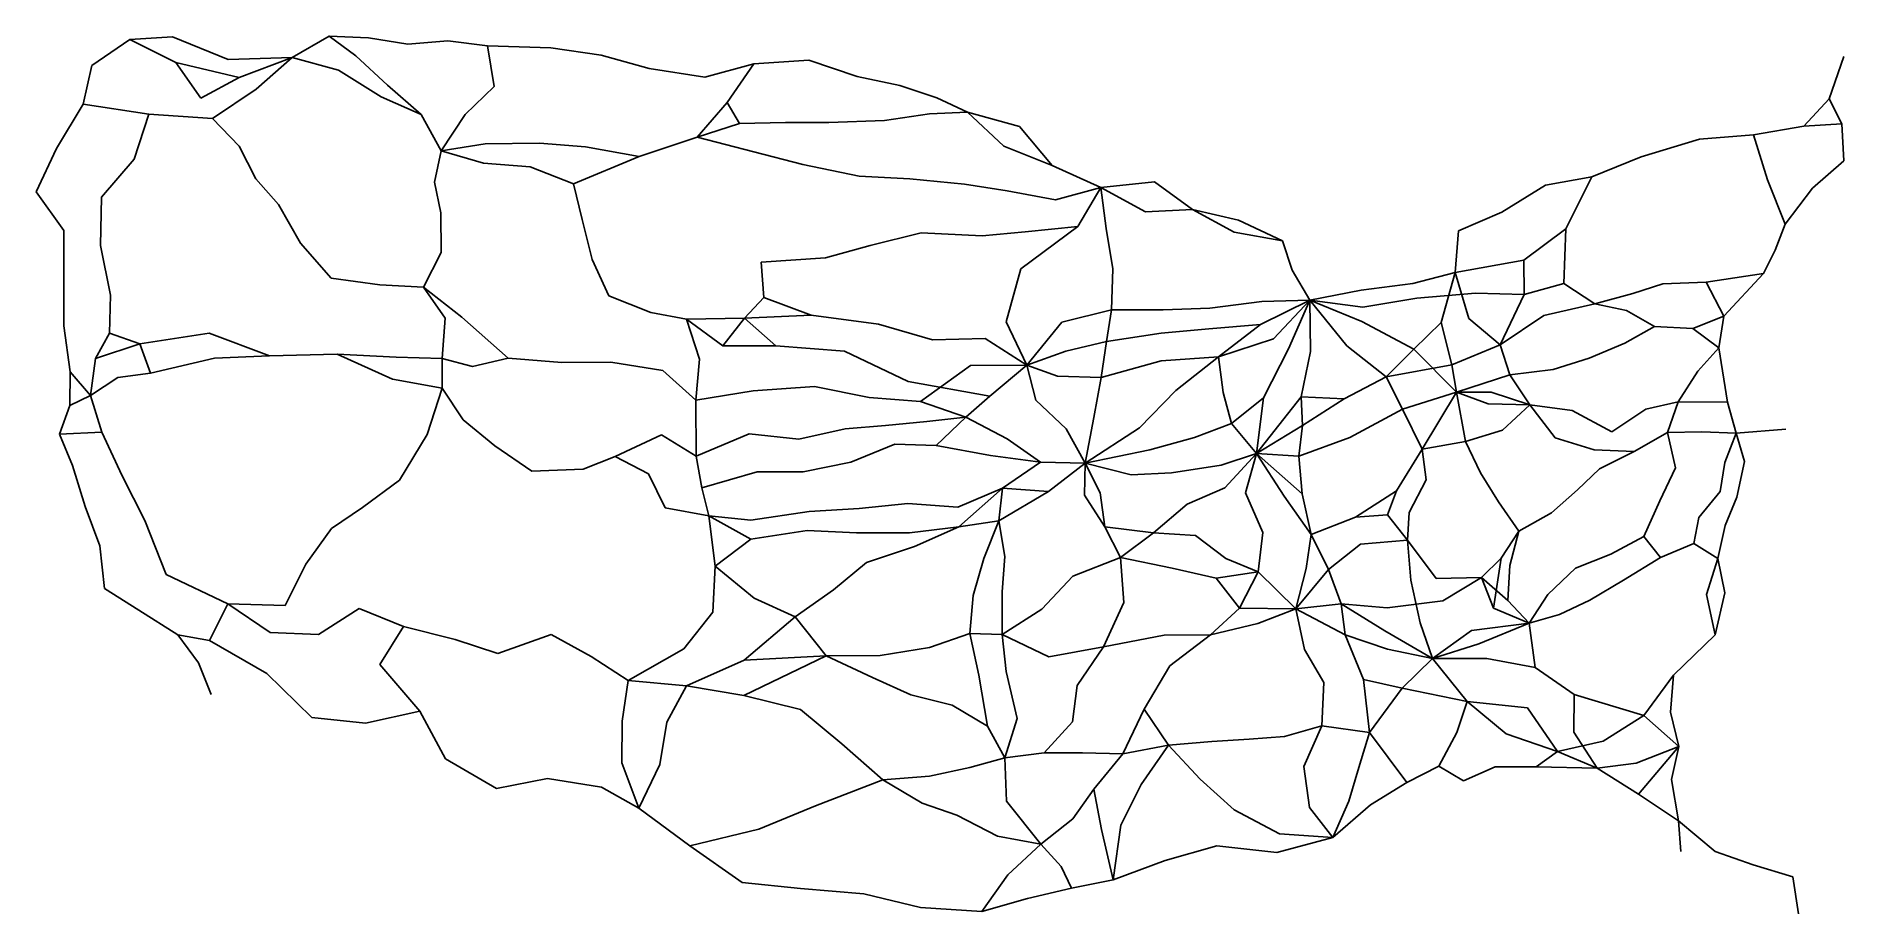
# Model space of a CAD drawing. Header units: millimetres. Extents: x -352 to 366, y -151 to 198.
import ezdxf

# ---------------------------------------------------------------- set-up
doc = ezdxf.new("R2010")
doc.units = ezdxf.units.MM
doc.layers.get('0').update_dxf_attribs({"linetype": 'CONTINUOUS'})

msp = doc.modelspace()

# ---------------------------------------------------------------- linework, layer by layer
for p, q in [((-314.54, 196.7), (-329.66, 186.3)), ((-297.55, 197.74), (-314.54, 196.7)), ((-314.54, 196.7), (-296.32, 187.6)), ((-275.52, 188.69), (-297.55, 197.74)), ((-250.02, 189.46), (-235.33, 198)), ((-224.75, 190.2), (-235.33, 198)), ((-235.33, 198), (-219.76, 197.34)), ((-219.76, 197.34), (-204.15, 194.81)), ((-204.15, 194.81), (-188.31, 196.16)), ((-188.31, 196.16), (-172.53, 194.13)), ((-147.34, 193.35), (-172.53, 194.13)), ((-172.53, 194.13), (-169.9, 178.05)), ((-296.32, 187.6), (-271.13, 181.52)), ((-286.31, 173.38), (-296.32, 187.6)), ((-250.02, 189.46), (-275.52, 188.69)), ((-271.13, 181.52), (-250.02, 189.46)), ((-264.34, 176.94), (-250.02, 189.46)), ((-231.65, 184.49), (-250.02, 189.46)), ((-212.15, 178.55), (-224.75, 190.2)), ((-127.33, 190.48), (-147.34, 193.35)), ((-108.37, 185.2), (-127.33, 190.48)), ((-66.78, 186.99), (-86.16, 181.69)), ((-66.78, 186.99), (-77.38, 171.66)), ((-44.87, 188.52), (-66.78, 186.99)), ((-25.69, 181.97), (-44.87, 188.52)), ((360.29, 173.16), (366.05, 189.94)), ((-329.66, 186.3), (-333.08, 170.99)), ((-271.13, 181.52), (-286.31, 173.38)), ((-214.68, 173.9), (-231.65, 184.49)), ((-86.16, 181.69), (-108.37, 185.2)), ((-8.8, 178.44), (-25.69, 181.97)), ((-281.66, 165.31), (-264.34, 176.94)), ((-198.84, 166.9), (-214.68, 173.9)), ((-198.84, 166.9), (-212.15, 178.55)), ((-169.9, 178.05), (-181.36, 166.9)), ((5.97, 173.56), (-8.8, 178.44)), ((5.97, 173.56), (18.11, 167.85)), ((350.22, 162.29), (360.29, 173.16)), ((360.29, 173.16), (365.25, 163.17)), ((-333.08, 170.99), (-343.61, 153.39)), ((-333.08, 170.99), (-306.92, 166.99)), ((-312.86, 149.09), (-306.92, 166.99)), ((-306.92, 166.99), (-281.66, 165.31)), ((-281.66, 165.31), (-271.16, 154.27)), ((-190.89, 152.41), (-198.84, 166.9)), ((-181.36, 166.9), (-190.89, 152.41)), ((-89.22, 157.94), (-77.38, 171.66)), ((-77.38, 171.66), (-72.42, 163.29)), ((-14.83, 164.44), (3.02, 167.2)), ((3.02, 167.2), (18.11, 167.85)), ((38.73, 162.13), (18.11, 167.85)), ((18.11, 167.85), (32.5, 154.3)), ((-112.24, 150.16), (-89.22, 157.94)), ((-72.42, 163.29), (-89.22, 157.94)), ((-89.22, 157.94), (-66.78, 152.03)), ((-72.42, 163.29), (-54.18, 163.67)), ((-54.18, 163.67), (-36.92, 163.67)), ((-36.92, 163.67), (-14.83, 164.44)), ((51.76, 146.65), (38.73, 162.13)), ((330.23, 158.88), (308.82, 157.08)), ((330.23, 158.88), (350.22, 162.29)), ((330.23, 158.88), (335.74, 140.88)), ((365.25, 163.17), (350.22, 162.29)), ((366.1, 148.55), (365.25, 163.17)), ((-343.61, 153.39), (-351.73, 136.15)), ((-271.16, 154.27), (-264.52, 141.38)), ((-193.57, 140.03), (-190.89, 152.41)), ((-190.89, 152.41), (-173.42, 155.3)), ((-174.09, 147.56), (-190.89, 152.41)), ((-173.42, 155.3), (-151.84, 155.47)), ((-151.84, 155.47), (-133.54, 154.05)), ((-133.54, 154.05), (-112.24, 150.16)), ((-66.78, 152.03), (-47.32, 147.06)), ((32.5, 154.3), (51.76, 146.65)), ((308.82, 157.08), (285.68, 150.1)), ((-325.74, 134.04), (-312.86, 149.09)), ((-155.56, 146.13), (-174.09, 147.56)), ((-138.38, 139.3), (-155.56, 146.13)), ((-138.38, 139.3), (-112.24, 150.16)), ((-47.32, 147.06), (-24.87, 142.44)), ((71.09, 137.92), (51.76, 146.65)), ((285.68, 150.1), (266, 142.13)), ((353.59, 137.59), (366.1, 148.55)), ((-264.52, 141.38), (-255.54, 131.14)), ((-190.98, 127.88), (-193.57, 140.03)), ((-134.9, 125.14), (-138.38, 139.3)), ((-24.87, 142.44), (-4.74, 141.28)), ((-4.74, 141.28), (16.89, 139.2)), ((16.89, 139.2), (33.91, 136.57)), ((33.91, 136.57), (53.05, 133.04)), ((53.05, 133.04), (71.09, 137.92)), ((61.88, 122.42), (71.09, 137.92)), ((92.37, 140.14), (71.09, 137.92)), ((71.09, 137.92), (88.8, 128.21)), ((71.09, 137.92), (73.21, 121.57)), ((107.45, 129.15), (92.37, 140.14)), ((230.27, 128.05), (247.59, 138.85)), ((247.59, 138.85), (266, 142.13)), ((266, 142.13), (255.65, 121.49)), ((335.74, 140.88), (342.84, 123.3)), ((342.84, 123.3), (353.59, 137.59)), ((-351.73, 136.15), (-340.8, 120.86)), ((-326.2, 114.87), (-325.74, 134.04)), ((-255.54, 131.14), (-246.71, 115.79)), ((-190.89, 112.06), (-190.98, 127.88)), ((-130.88, 109.26), (-134.9, 125.14)), ((39.3, 105.62), (61.88, 122.42)), ((40.97, 120.32), (61.88, 122.42)), ((88.8, 128.21), (107.45, 129.15)), ((124.06, 120.21), (107.45, 129.15)), ((107.45, 129.15), (125.67, 124.98)), ((125.67, 124.98), (143.22, 116.71)), ((213.03, 120.73), (230.27, 128.05)), ((338.82, 113.06), (342.84, 123.3)), ((-340.8, 120.86), (-340.8, 103.13)), ((-322.26, 95.15), (-326.2, 114.87)), ((-246.71, 115.79), (-234.63, 101.89)), ((-20.55, 114.87), (-38.26, 110.03)), ((-0.26, 119.87), (-20.55, 114.87)), ((23.96, 118.72), (-0.26, 119.87)), ((40.97, 120.32), (23.96, 118.72)), ((73.21, 121.57), (75.76, 105.56)), ((143.22, 116.71), (124.06, 120.21)), ((147.04, 105.06), (143.22, 116.71)), ((211.7, 104.2), (213.03, 120.73)), ((238.96, 109.05), (255.65, 121.49)), ((255.65, 121.49), (254.91, 99.72)), ((-197.95, 98.29), (-190.89, 112.06)), ((-124.27, 94.87), (-130.88, 109.26)), ((-38.26, 110.03), (-63.8, 108.24)), ((-63.8, 108.24), (-62.8, 94.19)), ((238.96, 109.05), (211.7, 104.2)), ((238.96, 109.05), (239.12, 95.42)), ((334.26, 103.73), (338.82, 113.06)), ((-340.8, 103.13), (-340.8, 82.99)), ((-234.63, 101.89), (-215.23, 99.21)), ((33.4, 84.55), (39.3, 105.62)), ((75.76, 105.56), (75.25, 89.28)), ((154.01, 93.15), (147.04, 105.06)), ((194.89, 99.75), (211.7, 104.2)), ((206.17, 84.3), (211.7, 104.2)), ((217.25, 85.9), (211.7, 104.2)), ((311.42, 100.36), (334.26, 103.73)), ((318.5, 86.83), (334.26, 103.73)), ((-322.61, 80.01), (-322.26, 95.15)), ((-215.23, 99.21), (-197.95, 98.29)), ((-197.95, 98.29), (-182.71, 86.44)), ((-189.31, 85.99), (-197.95, 98.29)), ((-107.61, 88.25), (-124.27, 94.87)), ((-62.8, 94.19), (-70.44, 86.01)), ((-44.04, 87.19), (-62.8, 94.19)), ((154.01, 93.15), (174.44, 97.16)), ((174.44, 97.16), (194.89, 99.75)), ((196.59, 93.91), (175.03, 90.45)), ((219.87, 95.89), (196.59, 93.91)), ((219.87, 95.89), (239.12, 95.42)), ((229.58, 75.39), (239.12, 95.42)), ((239.12, 95.42), (254.91, 99.72)), ((254.91, 99.72), (267.26, 91.67)), ((267.26, 91.67), (282.25, 95.87)), ((282.25, 95.87), (294.16, 99.66)), ((294.16, 99.66), (311.42, 100.36)), ((311.42, 100.36), (318.5, 86.83)), ((-182.71, 86.44), (-164.24, 70.2)), ((-93.44, 85.59), (-107.61, 88.25)), ((-70.44, 86.01), (-44.04, 87.19)), ((-44.04, 87.19), (-17.21, 83.7)), ((75.25, 89.28), (55.62, 84.46)), ((75.25, 89.28), (73.25, 76.73)), ((75.25, 89.28), (95.8, 89.28)), ((95.8, 89.33), (114.32, 90.05)), ((114.32, 90.05), (134.95, 92.61)), ((134.4, 83.54), (154.01, 93.15)), ((134.95, 92.61), (154.01, 93.15)), ((139.66, 77.87), (154.01, 93.15)), ((154.01, 93.15), (145.59, 73.88)), ((174.72, 84.75), (154.01, 93.15)), ((154.01, 93.15), (175.03, 90.45)), ((154.01, 93.15), (168.7, 75.02)), ((154.31, 72.74), (154.01, 93.15)), ((229.58, 75.39), (246.97, 87.09)), ((246.97, 87.09), (267.26, 91.67)), ((267.26, 91.67), (279.86, 89.09)), ((279.86, 89.09), (290.97, 82.76)), ((306.16, 81.98), (318.5, 86.83)), ((318.5, 86.83), (316.43, 74.29)), ((-340.8, 82.99), (-338.16, 64.71)), ((-322.61, 80.01), (-328.18, 70.06)), ((-310.56, 75.83), (-322.61, 80.01)), ((-283.01, 80.09), (-310.56, 75.83)), ((-259.12, 71.07), (-283.01, 80.09)), ((-190.49, 69.98), (-189.31, 85.99)), ((-93.44, 85.59), (-70.44, 86.01)), ((-93.44, 85.59), (-79.09, 75.01)), ((-93.44, 85.59), (-88.35, 69.7)), ((-79.09, 75.01), (-70.44, 86.01)), ((-58, 75.09), (-70.44, 86.01)), ((-17.21, 83.7), (4.18, 77.36)), ((41.65, 67.29), (33.4, 84.55)), ((55.62, 84.46), (41.65, 67.29)), ((94.96, 80.07), (73.25, 76.73)), ((113.89, 81.73), (94.96, 80.07)), ((134.4, 83.54), (113.89, 81.73)), ((134.4, 83.54), (117.77, 70.61)), ((174.72, 84.75), (195.4, 73.67)), ((195.4, 73.67), (206.17, 84.3)), ((210.42, 67.53), (206.17, 84.3)), ((229.58, 75.39), (217.25, 85.9)), ((290.97, 82.76), (279.08, 76.04)), ((290.97, 82.76), (306.16, 81.98)), ((316.43, 74.29), (306.16, 81.98)), ((-328.18, 70.06), (-310.56, 75.83)), ((-306.34, 64.23), (-310.56, 75.83)), ((-79.09, 75.01), (-58, 75.09)), ((-58, 75.09), (-30.7, 72.87)), ((-30.7, 72.87), (-5.45, 60.86)), ((4.18, 77.36), (25.18, 78)), ((25.18, 78), (41.65, 67.29)), ((57.15, 72.87), (41.65, 67.29)), ((73.25, 76.73), (57.15, 72.87)), ((71.16, 62.52), (73.25, 76.73)), ((117.77, 70.61), (139.66, 77.87)), ((145.59, 73.88), (135.64, 54.32)), ((150.57, 54.78), (154.31, 72.74)), ((168.7, 75.02), (184.34, 62.78)), ((184.34, 62.78), (195.4, 73.67)), ((195.4, 73.67), (212.24, 56.6)), ((210.42, 67.53), (229.58, 75.39)), ((233.46, 63.57), (229.58, 75.39)), ((279.08, 76.04), (264.99, 70.09)), ((308.12, 65.03), (316.43, 74.29)), ((316.43, 74.29), (319.9, 52.7)), ((-338.16, 64.71), (-338.3, 51.33)), ((-330.15, 55.36), (-338.16, 64.71)), ((-330.15, 55.36), (-328.18, 70.06)), ((-306.34, 64.23), (-280.87, 70.2)), ((-280.87, 70.2), (-259.12, 71.07)), ((-232.21, 71.77), (-259.12, 71.07)), ((-208.8, 70.47), (-232.21, 71.77)), ((-232.21, 71.77), (-210.26, 61.75)), ((-190.49, 69.98), (-208.8, 70.47)), ((-190.49, 69.98), (-190.51, 58.26)), ((-178.4, 66.78), (-190.49, 69.98)), ((-164.24, 70.2), (-178.4, 66.78)), ((-142.93, 68.37), (-164.24, 70.2)), ((-123.58, 68.57), (-142.93, 68.37)), ((-102.88, 65.25), (-123.58, 68.57)), ((-89.83, 53.51), (-102.88, 65.25)), ((-88.35, 69.7), (-89.83, 53.51)), ((19.31, 67.2), (-0.57, 52.97)), ((41.65, 67.29), (19.31, 67.2)), ((27, 55.04), (41.65, 67.29)), ((41.65, 67.29), (53.87, 62.96)), ((41.65, 67.29), (45.29, 53.52)), ((71.16, 62.52), (94.96, 69.06)), ((94.96, 69.06), (117.77, 70.61)), ((100.78, 57.34), (117.77, 70.61)), ((119.58, 56.45), (117.77, 70.61)), ((184.34, 62.78), (210.42, 67.53)), ((212.24, 56.6), (210.42, 67.53)), ((250.65, 65.63), (233.46, 63.57)), ((264.99, 70.09), (250.65, 65.63)), ((300.25, 52.85), (308.12, 65.03)), ((-319.29, 62.41), (-330.15, 55.36)), ((-306.34, 64.23), (-319.29, 62.41)), ((-210.26, 61.75), (-190.51, 58.26)), ((-190.51, 58.26), (-196.52, 39.85)), ((-190.51, 58.26), (-182.19, 45.66)), ((-66.94, 57.1), (-42.64, 58.82)), ((-42.64, 58.82), (-20.94, 54.5)), ((-5.45, 60.86), (27, 55.04)), ((53.87, 62.96), (71.16, 62.52)), ((71.16, 62.52), (68.26, 46.62)), ((167.72, 53.94), (184.34, 62.78)), ((184.34, 62.78), (190.9, 49.82)), ((233.46, 63.57), (212.24, 56.6)), ((241.35, 51.6), (233.46, 63.57)), ((-338.3, 51.33), (-342.41, 40)), ((-338.3, 51.33), (-330.15, 55.36)), ((-325.6, 40.77), (-330.15, 55.36)), ((-89.83, 53.51), (-66.94, 57.1)), ((-89.83, 53.51), (-89.59, 31.17)), ((-20.94, 54.5), (-0.57, 52.97)), ((-0.57, 52.97), (17.44, 46.74)), ((17.44, 46.74), (27, 55.04)), ((45.29, 53.52), (57.32, 42.09)), ((86.43, 42.44), (100.78, 57.34)), ((122.96, 44.15), (119.58, 56.45)), ((122.96, 44.15), (135.64, 54.32)), ((132.83, 32.26), (150.57, 54.78)), ((135.64, 54.32), (132.83, 32.26)), ((151.15, 43.45), (150.57, 54.78)), ((150.57, 54.78), (167.72, 53.94)), ((167.72, 53.94), (151.15, 43.45)), ((190.9, 49.82), (212.24, 56.6)), ((198.71, 33.95), (212.24, 56.6)), ((212.24, 56.6), (226.06, 56.6)), ((224.81, 51.95), (212.24, 56.6)), ((215.82, 37.06), (212.24, 56.6)), ((241.35, 51.6), (224.81, 51.95)), ((226.06, 56.6), (241.35, 51.6)), ((230.61, 41.57), (241.35, 51.6)), ((258.28, 49.39), (241.35, 51.6)), ((241.35, 51.6), (251.5, 38.45)), ((287.46, 49.82), (300.25, 52.85)), ((296.11, 40.6), (300.25, 52.85)), ((300.25, 52.85), (319.9, 52.7)), ((319.9, 52.7), (323.4, 40.36)), ((-182.19, 45.66), (-169.61, 35.29)), ((-14.43, 43.34), (-30.41, 42.13)), ((1.92, 45.02), (-14.43, 43.34)), ((17.44, 46.74), (1.92, 45.02)), ((5.61, 35.47), (17.44, 46.74)), ((33.86, 38.11), (17.44, 46.74)), ((68.26, 46.62), (64.88, 28.42)), ((108.24, 38.59), (122.96, 44.15)), ((122.96, 44.15), (132.83, 32.26)), ((132.83, 32.26), (151.15, 43.45)), ((149.72, 31.17), (151.15, 43.45)), ((169.93, 38.69), (190.9, 49.82)), ((190.9, 49.82), (198.71, 33.95)), ((273.96, 40.91), (258.28, 49.39)), ((287.46, 49.82), (273.96, 40.91)), ((-342.41, 40), (-325.6, 40.77)), ((-342.41, 40), (-337.34, 27.54)), ((-317.59, 23.4), (-325.6, 40.77)), ((-196.52, 39.85), (-207.5, 21.75)), ((-121.83, 31.12), (-103.43, 39.72)), ((-103.43, 39.72), (-89.59, 31.17)), ((-68.54, 40.11), (-89.59, 31.17)), ((-48.81, 37.92), (-68.54, 40.11)), ((-30.41, 42.13), (-48.81, 37.92)), ((-28.16, 28.86), (-10.74, 35.96)), ((-10.74, 35.96), (5.61, 35.47)), ((47.15, 28.88), (33.86, 38.11)), ((57.32, 42.09), (64.88, 28.42)), ((64.88, 28.42), (86.43, 42.44)), ((90.54, 33.8), (108.24, 38.59)), ((149.72, 31.17), (169.93, 38.69)), ((198.71, 33.95), (215.82, 37.06)), ((215.82, 37.06), (230.61, 41.57)), ((221.82, 24.66), (215.82, 37.06)), ((251.5, 38.45), (266.9, 33.76)), ((282.87, 33.09), (296.11, 40.6)), ((296.11, 40.6), (309.66, 40.9)), ((299.24, 26.55), (296.11, 40.6)), ((309.66, 40.9), (323.4, 40.36)), ((323.4, 40.36), (318.78, 28.68)), ((323.4, 40.36), (343.04, 41.99)), ((326.61, 29.13), (323.4, 40.36)), ((-169.61, 35.29), (-154.86, 25.21)), ((-134.55, 26.1), (-121.83, 31.12)), ((-121.83, 31.12), (-108.51, 24.19)), ((-87.34, 18.71), (-89.59, 31.17)), ((-47.19, 25), (-28.16, 28.86)), ((5.61, 35.47), (27.27, 31.52)), ((27.27, 31.52), (47.15, 28.88)), ((47.15, 28.88), (31.94, 18.46)), ((47.15, 28.88), (64.88, 28.42)), ((64.88, 28.42), (90.54, 33.8)), ((118.85, 27.63), (132.83, 32.26)), ((132.83, 32.26), (120.28, 18.7)), ((128.54, 16.6), (132.83, 32.26)), ((143.88, 15.28), (132.83, 32.26)), ((132.83, 32.26), (151.05, 16.27)), ((132.83, 32.26), (149.72, 31.17)), ((149.72, 31.17), (151.05, 16.27)), ((198.71, 33.95), (188.49, 17.43)), ((200.24, 21.87), (198.71, 33.95)), ((266.9, 33.76), (282.87, 33.09)), ((282.87, 33.09), (269.13, 26.13)), ((323.62, 14.93), (326.61, 29.13)), ((-337.34, 27.54), (-332.25, 11.17)), ((-308.6, 5.66), (-317.59, 23.4)), ((-207.5, 21.75), (-222.13, 10.88)), ((-154.86, 25.21), (-134.55, 26.1)), ((-108.51, 24.19), (-102, 10.64)), ((-87.34, 18.71), (-65.42, 25)), ((-65.42, 25), (-47.19, 25)), ((50.21, 17.17), (64.88, 28.42)), ((64.88, 28.42), (64.63, 15.69)), ((64.88, 28.42), (83.09, 23.76)), ((70.75, 16.62), (64.88, 28.42)), ((83.09, 23.76), (99.15, 24.6)), ((99.15, 24.6), (118.85, 27.63)), ((193.46, 8.87), (200.24, 21.87)), ((229.01, 13.1), (221.82, 24.66)), ((269.13, 26.13), (260.31, 17.79)), ((293.04, 13.53), (299.24, 26.55)), ((318.78, 28.68), (317.02, 17.15)), ((-84.55, 7.52), (-87.34, 18.71)), ((31.94, 18.46), (14.27, 11.03)), ((31.94, 18.46), (14.7, 3.11)), ((30.55, 5.54), (31.94, 18.46)), ((50.21, 17.17), (30.55, 5.54)), ((31.94, 18.46), (50.21, 17.17)), ((64.63, 15.69), (72.67, 3.11)), ((72.67, 3.11), (70.75, 16.62)), ((120.28, 18.7), (105.38, 12.13)), ((135.32, 0.96), (128.54, 16.6)), ((154.6, 0.17), (143.88, 15.28)), ((143.88, 15.28), (154.6, 0.17)), ((151.05, 16.27), (154.6, 0.17)), ((172.22, 7.03), (188.49, 17.43)), ((188.49, 17.43), (184.89, 7.88)), ((260.31, 17.79), (249.95, 8.71)), ((317.02, 17.15), (308.5, 6.81)), ((319.04, 3.68), (323.62, 14.93)), ((-332.25, 11.17), (-326.42, -4.4)), ((-222.13, 10.88), (-234.41, 2.56)), ((-102, 10.64), (-84.55, 7.52)), ((-67.87, 5.84), (-84.55, 7.52)), ((-84.55, 7.52), (-82.13, -12.43)), ((-67.87, -1.77), (-84.55, 7.52)), ((-44.8, 9.19), (-67.87, 5.84)), ((-24.97, 10.42), (-44.8, 9.19)), ((-5.56, 12.41), (-24.97, 10.42)), ((14.27, 11.03), (-5.56, 12.41)), ((105.38, 12.13), (92.02, 0.83)), ((184.89, 7.88), (172.22, 7.03)), ((184.89, 7.88), (192.77, -2.14)), ((192.77, -2.14), (193.46, 8.87)), ((237.04, 1.48), (229.01, 13.1)), ((249.95, 8.71), (237.04, 1.48)), ((286.7, -0.62), (293.04, 13.53)), ((-300.15, -15.76), (-308.6, 5.66)), ((-234.41, 2.56), (-244.59, -11.62)), ((-67.87, -1.77), (-45.58, 1.7)), ((-45.58, 1.7), (-25.98, 0.74)), ((-25.98, 0.74), (-4.92, 0.74)), ((-4.92, 0.74), (14.7, 3.11)), ((-2.99, -4.61), (14.7, 3.11)), ((14.7, 3.11), (30.55, 5.54)), ((24.56, -9.42), (30.55, 5.54)), ((30.55, 5.54), (32.88, -8.58)), ((92.02, 0.83), (72.67, 3.11)), ((72.67, 3.11), (78.87, -9.07)), ((78.87, -9.07), (92.02, 0.83)), ((92.02, 0.83), (108.71, -0.22)), ((133.59, -14.72), (135.32, 0.96)), ((152.53, -13.38), (154.6, 0.17)), ((172.22, 7.03), (154.6, 0.17)), ((154.6, 0.17), (161.41, -13.8)), ((230.04, -9.31), (237.04, 1.48)), ((237.04, 1.48), (233.5, -12.17)), ((308.5, 6.81), (306.48, -3.49)), ((316.06, -9.43), (319.04, 3.68)), ((-326.42, -4.4), (-324.54, -21.35)), ((-82.13, -12.43), (-67.87, -1.77)), ((-21.97, -10.96), (-2.99, -4.61)), ((108.71, -0.22), (120.75, -9.44)), ((161.41, -13.8), (174.18, -3.7)), ((174.18, -3.7), (192.77, -2.14)), ((204.17, -17.37), (192.77, -2.14)), ((192.77, -2.14), (194.12, -18.03)), ((273.57, -7.74), (286.7, -0.62)), ((293.34, -8.96), (286.7, -0.62)), ((306.48, -3.49), (293.34, -8.96)), ((306.48, -3.49), (316.06, -9.43)), ((-244.59, -11.62), (-252.85, -28.1)), ((-83.02, -30.78), (-82.13, -12.43)), ((-82.13, -12.43), (-66.62, -25.18)), ((-35.1, -21.86), (-21.97, -10.96)), ((20.32, -24.16), (24.56, -9.42)), ((32.88, -8.58), (31.87, -22.61)), ((59.95, -16.44), (78.87, -9.07)), ((99.36, -13.26), (78.87, -9.07)), ((78.87, -9.07), (80.17, -26.85)), ((116.89, -17.18), (99.36, -13.26)), ((120.75, -9.44), (133.59, -14.72)), ((152.53, -13.38), (148.46, -29.37)), ((161.41, -13.8), (148.46, -29.37)), ((161.41, -13.8), (166.43, -27.41)), ((230.04, -9.31), (222.18, -16.96)), ((226.94, -29.2), (230.04, -9.31)), ((233.5, -12.17), (232.65, -26.04)), ((248.6, -23.68), (259.57, -13.22)), ((259.57, -13.22), (273.57, -7.74)), ((293.34, -8.96), (278.54, -18.02)), ((311.52, -23.71), (316.06, -9.43)), ((318.78, -23), (316.06, -9.43)), ((-324.54, -21.35), (-311.01, -29.94)), ((-275.57, -27.43), (-300.15, -15.76)), ((47.58, -29.47), (59.95, -16.44)), ((133.59, -14.72), (116.89, -17.18)), ((116.89, -17.18), (126.06, -29.16)), ((126.06, -29.16), (133.59, -14.72)), ((148.46, -29.37), (133.59, -14.72)), ((194.12, -18.03), (197.85, -34.97)), ((222.18, -16.96), (204.17, -17.37)), ((206.88, -26.25), (222.18, -16.96)), ((222.18, -16.96), (232.65, -26.04)), ((226.94, -29.2), (222.18, -16.96)), ((278.54, -18.02), (265.22, -25.91)), ((-282.89, -42), (-275.57, -27.43)), ((-252.85, -28.1), (-275.57, -27.43)), ((-275.57, -27.43), (-258.81, -38.84)), ((-66.62, -25.18), (-50.28, -32.64)), ((-50.28, -32.64), (-35.1, -21.86)), ((18.99, -39.22), (20.32, -24.16)), ((31.87, -22.61), (31.81, -39.63)), ((80.17, -26.85), (72.15, -44.53)), ((148.46, -29.37), (166.43, -27.41)), ((166.43, -27.41), (183.77, -38.08)), ((168.11, -39.77), (166.43, -27.41)), ((166.43, -27.41), (184.74, -29)), ((184.74, -29), (206.88, -26.25)), ((232.65, -26.04), (241.18, -35.13)), ((241.18, -35.13), (248.6, -23.68)), ((265.22, -25.91), (253.24, -31.7)), ((314.99, -39.71), (311.52, -23.71)), ((314.99, -39.71), (318.78, -23)), ((-311.01, -29.94), (-295.44, -39.78)), ((-239.66, -39.57), (-223.4, -29.21)), ((-223.4, -29.21), (-205.91, -36.45)), ((-94.59, -45.25), (-83.02, -30.78)), ((-50.28, -32.64), (-70.53, -49.75)), ((-37.97, -48.08), (-50.28, -32.64)), ((31.81, -39.63), (47.58, -29.47)), ((114.57, -39.76), (126.06, -29.16)), ((114.57, -39.76), (133.38, -35.19)), ((148.46, -29.37), (126.06, -29.16)), ((133.38, -35.19), (148.46, -29.37)), ((151.95, -45.52), (148.46, -29.37)), ((148.46, -29.37), (168.11, -39.77)), ((197.85, -34.97), (202.75, -49.14)), ((218.18, -37.99), (241.18, -35.13)), ((221.14, -43.26), (241.18, -35.13)), ((226.94, -29.2), (241.18, -35.13)), ((253.24, -31.7), (241.18, -35.13)), ((241.18, -35.13), (243.53, -52.71)), ((-295.44, -39.78), (-282.89, -42)), ((-287.32, -50.84), (-295.44, -39.78)), ((-282.89, -42), (-260.07, -55.09)), ((-258.81, -38.84), (-239.66, -39.57)), ((-215.3, -51.49), (-205.91, -36.45)), ((-205.91, -36.45), (-185.36, -41.52)), ((-185.36, -41.52), (-168.44, -47.2)), ((-168.44, -47.2), (-147.17, -39.58)), ((-147.17, -39.58), (-131.36, -48.31)), ((18.99, -39.22), (3.08, -44.79)), ((31.81, -39.63), (18.99, -39.22)), ((22.56, -55.8), (18.99, -39.22)), ((50.39, -48.49), (31.81, -39.63)), ((31.81, -39.63), (33.51, -54.3)), ((72.15, -44.53), (96.24, -39.84)), ((96.24, -39.84), (114.57, -39.76)), ((114.57, -39.76), (98.45, -52.05)), ((168.11, -39.77), (175.3, -57.44)), ((168.11, -39.77), (184.93, -45.4)), ((183.77, -38.08), (202.75, -49.14)), ((202.75, -49.14), (218.18, -37.99)), ((298.42, -55.79), (314.99, -39.71)), ((-131.36, -48.31), (-116.66, -57.85)), ((-116.66, -57.85), (-94.59, -45.25)), ((-93.46, -59.94), (-70.53, -49.75)), ((-70.69, -63.76), (-37.97, -48.08)), ((-70.53, -49.75), (-37.97, -48.08)), ((-16.63, -47.92), (-37.97, -48.08)), ((-19.62, -56.66), (-37.97, -48.08)), ((3.08, -44.79), (-16.63, -47.92)), ((72.15, -44.53), (50.39, -48.49)), ((61.72, -59.87), (72.15, -44.53)), ((159.58, -58.59), (151.95, -45.52)), ((184.93, -45.4), (202.75, -49.14)), ((190.71, -60.87), (202.75, -49.14)), ((221.14, -43.26), (202.75, -49.14)), ((224.36, -49.14), (202.75, -49.14)), ((202.75, -49.14), (216.57, -66.25)), ((243.53, -52.71), (224.36, -49.14)), ((-282.28, -63.41), (-287.32, -50.84)), ((-260.07, -55.09), (-242.29, -72.57)), ((-199.33, -70.09), (-215.3, -51.49)), ((-19.62, -56.66), (-4.41, -63.6)), ((26.1, -76.05), (22.56, -55.8)), ((33.51, -54.3), (37.87, -72.88)), ((98.45, -52.05), (88.31, -69.25)), ((243.53, -52.71), (258.99, -63.38)), ((298.42, -55.79), (286.64, -71.8)), ((297.33, -70.46), (298.42, -55.79)), ((-116.66, -57.85), (-119.01, -74.05)), ((-116.66, -57.85), (-93.46, -59.94)), ((-101.31, -74.35), (-93.46, -59.94)), ((-93.46, -59.94), (-70.69, -63.76)), ((-48.27, -69.42), (-70.69, -63.76)), ((-4.41, -63.6), (12.08, -67.63)), ((59.78, -74.31), (61.72, -59.87)), ((158.75, -75.81), (159.58, -58.59)), ((175.3, -57.44), (177.8, -78.48)), ((175.3, -57.44), (190.71, -60.87)), ((177.8, -78.48), (190.71, -60.87)), ((190.71, -60.87), (216.57, -66.25)), ((258.85, -78.33), (258.99, -63.38)), ((258.99, -63.38), (286.64, -71.8)), ((-220.92, -74.78), (-199.33, -70.09)), ((-199.33, -70.09), (-189.16, -88.91)), ((-31.78, -82.99), (-48.27, -69.42)), ((12.08, -67.63), (26.1, -76.05)), ((79.84, -86.99), (88.31, -69.25)), ((88.31, -69.25), (97.89, -83.52)), ((212.46, -78.56), (216.57, -66.25)), ((216.57, -66.25), (240.43, -68.68)), ((216.57, -66.25), (231.97, -79.01)), ((240.43, -68.68), (252.45, -86.05)), ((300.53, -84.09), (297.33, -70.46)), ((-242.29, -72.57), (-220.92, -74.78)), ((-119.01, -74.05), (-119.2, -90.51)), ((-104.11, -91.27), (-101.31, -74.35)), ((32.89, -88.51), (26.1, -76.05)), ((37.87, -72.88), (32.89, -88.51)), ((48.5, -86.53), (59.78, -74.31)), ((143.96, -80.12), (158.75, -75.81)), ((158.75, -75.81), (151.67, -92.07)), ((177.8, -78.48), (158.75, -75.81)), ((173.45, -92.41), (177.8, -78.48)), ((177.8, -78.48), (192.53, -98.39)), ((205.27, -91.86), (212.46, -78.56)), ((268.12, -92.63), (258.85, -78.33)), ((286.64, -71.8), (270.53, -81.95)), ((286.64, -71.8), (300.53, -84.09)), ((-15.52, -97.31), (-31.78, -82.99)), ((97.89, -83.52), (79.84, -86.99)), ((87.07, -99.19), (97.89, -83.52)), ((97.89, -83.52), (115.18, -82.05)), ((97.89, -83.52), (110.46, -97.08)), ((115.18, -82.05), (129.92, -81.09)), ((129.92, -81.09), (143.96, -80.12)), ((231.97, -79.01), (252.45, -86.05)), ((252.45, -86.05), (243.9, -92.1)), ((270.53, -81.95), (252.45, -86.05)), ((252.45, -86.05), (268.12, -92.63)), ((283.62, -90.68), (300.53, -84.09)), ((300.53, -84.09), (284.6, -103.05)), ((297.6, -97.18), (300.53, -84.09)), ((-189.16, -88.91), (-168.94, -100.75)), ((-119.2, -90.51), (-112.44, -108.59)), ((-112.44, -108.59), (-104.11, -91.27)), ((3.05, -95.82), (19.01, -92.46)), ((19.01, -92.46), (32.89, -88.51)), ((32.89, -88.51), (48.5, -86.53)), ((33.63, -105.79), (32.89, -88.51)), ((63.73, -86.53), (48.5, -86.53)), ((79.84, -86.99), (63.73, -86.53)), ((68.28, -101.02), (79.84, -86.99)), ((151.67, -92.07), (153.9, -108.34)), ((169.59, -105.82), (173.45, -92.41)), ((192.53, -98.39), (205.27, -91.86)), ((215.11, -97.68), (205.27, -91.86)), ((227.7, -92.1), (215.11, -97.68)), ((243.9, -92.1), (227.7, -92.1)), ((243.9, -92.1), (268.12, -92.63)), ((268.12, -92.63), (283.62, -90.68)), ((284.6, -103.05), (268.12, -92.63)), ((-168.94, -100.75), (-148.74, -96.73)), ((-148.74, -96.73), (-127.2, -100.2)), ((-127.2, -100.2), (-112.44, -108.59)), ((-42.2, -107.62), (-15.52, -97.31)), ((3.05, -95.82), (-15.52, -97.31)), ((0.07, -106.59), (-15.52, -97.31)), ((79.04, -115.32), (87.07, -99.19)), ((110.46, -97.08), (124.06, -109.16)), ((192.53, -98.39), (178.15, -107.24)), ((300.45, -113.56), (297.6, -97.18)), ((-64.8, -116.95), (-42.2, -107.62)), ((13.88, -111.27), (0.07, -106.59)), ((33.63, -105.79), (47.17, -122.9)), ((68.28, -101.02), (59.88, -112.76)), ((71.36, -117.02), (68.28, -101.02)), ((163.17, -120.18), (169.59, -105.82)), ((178.15, -107.24), (163.17, -120.18)), ((284.6, -103.05), (300.45, -113.56)), ((-112.44, -108.59), (-92.15, -123.55)), ((30.01, -119.71), (13.88, -111.27)), ((59.88, -112.76), (47.17, -122.9)), ((124.06, -109.16), (141.94, -118.72)), ((153.9, -108.34), (163.17, -120.18)), ((315.05, -125.76), (300.45, -113.56)), ((300.45, -113.56), (301.34, -125.76)), ((-92.15, -123.55), (-64.8, -116.95)), ((47.17, -122.9), (30.01, -119.71)), ((71.36, -117.02), (75.93, -137.01)), ((75.93, -137.01), (79.04, -115.32)), ((140.95, -126.1), (163.17, -120.18)), ((141.94, -118.72), (163.17, -120.18)), ((-92.15, -123.55), (-71.35, -138.04)), ((47.17, -122.9), (34.16, -135.07)), ((47.17, -122.9), (55.24, -131.67)), ((117.09, -123.47), (96.63, -129.27)), ((140.95, -126.1), (117.09, -123.47)), ((330.1, -131.1), (315.05, -125.76)), ((34.16, -135.07), (23.82, -149.56)), ((55.24, -131.67), (59.46, -140.35)), ((96.63, -129.27), (75.93, -137.01)), ((345.86, -135.82), (330.1, -131.1)), ((348.08, -150.51), (345.86, -135.82)), ((-71.35, -138.04), (-48.27, -140.5)), ((-48.27, -140.5), (-23.05, -142.57)), ((-23.05, -142.57), (-0.56, -147.99)), ((41.95, -144.38), (59.46, -140.35)), ((59.46, -140.35), (75.93, -137.01)), ((-0.56, -147.99), (23.82, -149.56)), ((23.82, -149.56), (41.95, -144.38))]:
    msp.add_line(p, q)

doc.saveas('drawing.dxf')
